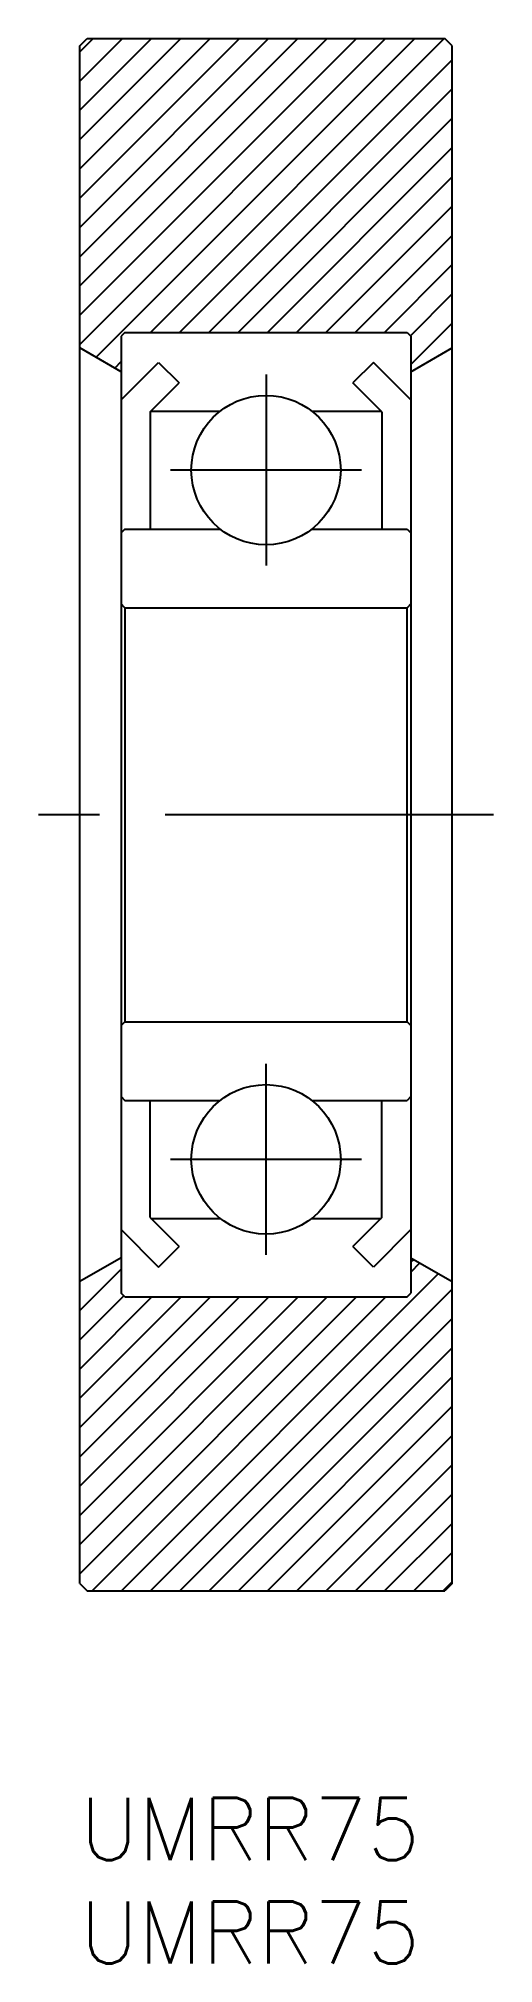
# Model space of a CAD drawing. Extents: x -2 to 20, y -8 to 85.
import ezdxf

# ---------------------------------------------------------------- set-up
doc = ezdxf.new("R2010")
doc.units = 0
doc.header["$LTSCALE"] = 0.5
doc.linetypes.add('CENTER', pattern=[50.8, 31.75, -6.35, 6.35, -6.35])
for name, color, linetype in [('MSM_CENTER', 1, 'CENTER'), ('MSM_CONTINUOUS', 7, 'CONTINUOUS'), ('MSM_NARROW', 5, 'CONTINUOUS'), ('MSM_PART_NUMBER', 7, 'CONTINUOUS')]:
    doc.layers.add(name, color=color, linetype=linetype)
doc.styles.get("Standard").update_dxf_attribs({"font": 'txt.shx', "height": 3, "bigfont": 'bigfont.shx'})

# ---------------------------------------------------------------- blocks, each defined once
blk = doc.blocks.new('*U3')
at = {"layer": 'MSM_PART_NUMBER'}
blk.add_text('UMRR75', height=3, dxfattribs=at).set_placement((0, -3))
blk = doc.blocks.new('*U4')
at = {"layer": 'MSM_PART_NUMBER'}
blk.add_text('UMRR75', height=3, dxfattribs=at).set_placement((0, -8))

msp = doc.modelspace()

# ---------------------------------------------------------------- linework, layer by layer
at = {"layer": 'MSM_CENTER'}
for p, q in [((9, 68.76), (9, 59.54)), ((13.61, 64.15), (4.39, 64.15)), ((20, 47.5), (-2, 47.5)), ((9, 26.24), (9, 35.46)), ((13.61, 30.85), (4.39, 30.85))]:
    msp.add_line(p, q, dxfattribs=at)
at = {"layer": 'MSM_CONTINUOUS'}
for p, q in [((0, 84.64), (0.36, 85)), ((0, 10.36), (0, 84.64)), ((0.36, 85), (17.64, 85)), ((18, 84.64), (17.64, 85)), ((18, 10.36), (18, 84.64)), ((2.18, 70.8), (2, 70.62)), ((2.18, 70.8), (15.82, 70.8)), ((15.82, 70.8), (16, 70.62)), ((2, 68.9), (0, 70.055)), ((2, 70.62), (2, 24.38)), ((16, 70.62), (16, 24.38)), ((16, 68.9), (18, 70.055)), ((2, 67.542), (3.81, 69.352)), ((3.81, 69.352), (4.8, 68.362)), ((14.19, 69.352), (13.2, 68.362)), ((16, 67.542), (14.19, 69.352)), ((3.4, 66.962), (4.8, 68.362)), ((14.6, 66.962), (13.2, 68.362)), ((3.4, 66.962), (3.4, 61.3)), ((3.438, 67), (6.784, 67)), ((11.216, 67), (14.562, 67)), ((14.6, 66.962), (14.6, 61.3)), ((2.18, 61.3), (2, 61.12)), ((2.18, 61.3), (6.784, 61.3)), ((11.216, 61.3), (15.82, 61.3)), ((15.82, 61.3), (16, 61.12)), ((2.18, 57.5), (2, 57.68)), ((16, 57.68), (15.82, 57.5)), ((2.18, 57.5), (15.82, 57.5)), ((2.18, 57.5), (2.18, 37.5)), ((15.82, 37.5), (15.82, 57.5)), ((2.18, 37.5), (2, 37.32)), ((2.18, 37.5), (15.82, 37.5)), ((15.82, 37.5), (16, 37.32)), ((2, 33.88), (2.18, 33.7)), ((2.18, 33.7), (6.784, 33.7)), ((3.4, 28.038), (3.4, 33.7)), ((11.216, 33.7), (15.82, 33.7)), ((14.6, 28.038), (14.6, 33.7)), ((16, 33.88), (15.82, 33.7)), ((3.4, 28.038), (4.8, 26.638)), ((3.438, 28), (6.784, 28)), ((11.216, 28), (14.562, 28)), ((14.6, 28.038), (13.2, 26.638)), ((2, 27.458), (3.81, 25.648)), ((16, 27.458), (14.19, 25.648)), ((2, 26.1), (0, 24.945)), ((3.81, 25.648), (4.8, 26.638)), ((14.19, 25.648), (13.2, 26.638)), ((16, 26.1), (18, 24.945)), ((2.18, 24.2), (2, 24.38)), ((2.18, 24.2), (15.82, 24.2)), ((15.82, 24.2), (16, 24.38)), ((0, 10.36), (0.36, 10)), ((18, 10.36), (17.64, 10)), ((0.36, 10), (17.64, 10))]:
    msp.add_line(p, q, dxfattribs=at)
for centre in [(9, 64.15), (9, 30.85)]:
    msp.add_circle(centre, 3.61, dxfattribs=at)
at = {"layer": 'MSM_NARROW'}
for p, q in [((0, 70.217), (14.783, 85)), ((0, 71.632), (13.368, 85)), ((0, 73.046), (11.954, 85)), ((0, 74.46), (10.54, 85)), ((0, 75.874), (9.126, 85)), ((0, 77.288), (7.712, 85)), ((0, 78.703), (6.297, 85)), ((0, 80.117), (4.883, 85)), ((0, 81.531), (3.469, 85)), ((0, 82.945), (2.055, 85)), ((0, 84.36), (0.64, 85)), ((0.793, 69.597), (16.197, 85)), ((3.411, 70.8), (17.611, 85)), ((4.825, 70.8), (18, 83.975)), ((6.239, 70.8), (18, 82.561)), ((7.654, 70.8), (18, 81.146)), ((9.068, 70.8), (18, 79.732)), ((10.482, 70.8), (18, 78.318)), ((11.896, 70.8), (18, 76.904)), ((13.311, 70.8), (18, 75.489)), ((14.725, 70.8), (18, 74.075)), ((15.979, 70.641), (18, 72.661)), ((16, 69.247), (18, 71.247)), ((1.69, 69.079), (2, 69.389)), ((0, 23.548), (2, 25.548)), ((2.008, 10), (17.336, 25.328)), ((16, 25.878), (16.14, 26.019)), ((16, 25.406), (16.44, 25.846)), ((0, 22.134), (2.123, 24.257)), ((0, 10.82), (13.38, 24.2)), ((0, 12.235), (11.965, 24.2)), ((0, 13.649), (10.551, 24.2)), ((0, 15.063), (9.137, 24.2)), ((0, 16.477), (7.723, 24.2)), ((0, 17.891), (6.309, 24.2)), ((0, 19.306), (4.894, 24.2)), ((0, 20.72), (3.48, 24.2)), ((0.594, 10), (14.794, 24.2)), ((3.422, 10), (18, 24.578)), ((4.836, 10), (18, 23.164)), ((6.251, 10), (18, 21.749)), ((7.665, 10), (18, 20.335)), ((9.079, 10), (18, 18.921)), ((10.493, 10), (18, 17.507)), ((11.908, 10), (18, 16.092)), ((13.322, 10), (18, 14.678)), ((14.736, 10), (18, 13.264)), ((16.15, 10), (18, 11.85)), ((17.564, 10), (18, 10.436))]:
    msp.add_line(p, q, dxfattribs=at)

# ---------------------------------------------------------------- block references
at = {"layer": 'MSM_CONTINUOUS'}
for name in ['*U3', '*U4']:
    msp.add_blockref(name, (0, 0), dxfattribs=at)

doc.saveas('drawing.dxf')
